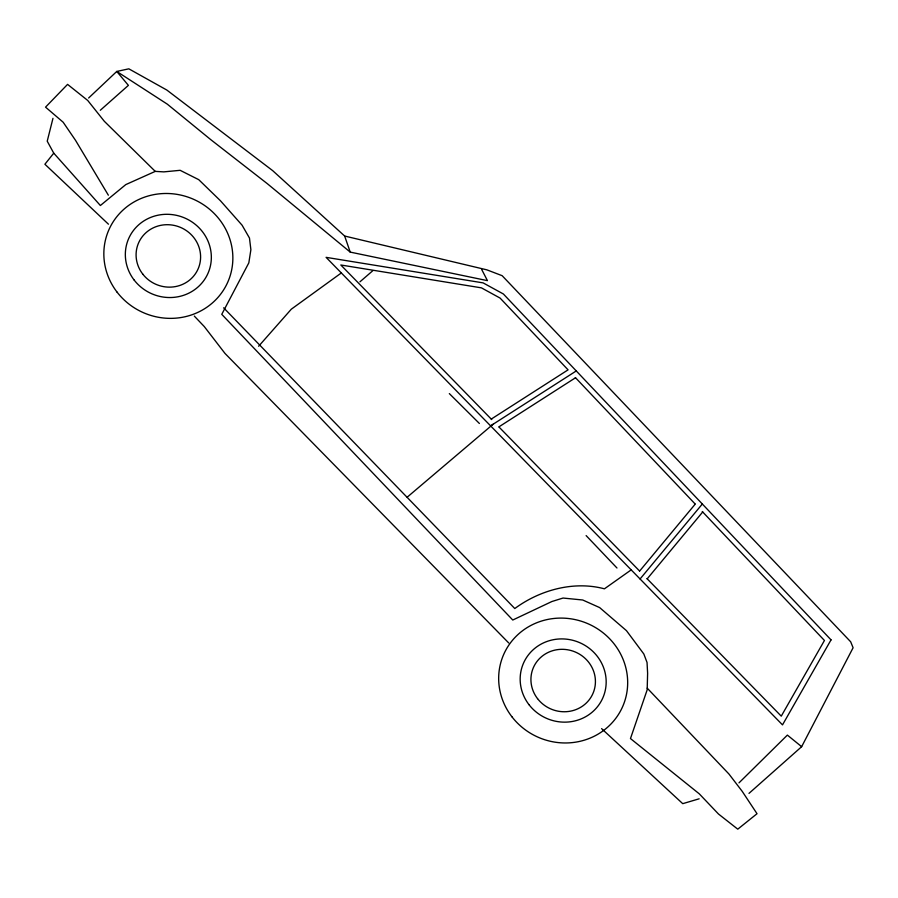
<?xml version="1.0" encoding="UTF-8"?>
<svg xmlns="http://www.w3.org/2000/svg" width="898" height="898" viewBox="0 0 898 898"><rect width="100%" height="100%" fill="white"/><g stroke="black" fill="none" stroke-linecap="round" stroke-linejoin="round"><path stroke-width="1.35" d="M52.971 118.334L47.224 141.188L53.757 153.165L100.374 205.519L125.776 184.606L155.253 171.383L163.818 171.877L180.139 170.317L198.739 179.667L220.47 200.782L242.101 225.218L249.476 238.06L250.879 249.734L248.825 262.867L221.761 314.334L512.769 620.024L551.821 601.548L563.046 598.046L582.712 599.999L599.651 607.587L626.456 630.654L643.844 654.013L647.043 662.477L647.615 673.275L647.177 689.821L630.475 738.56L699.284 793.843L718.456 813.992L737.774 829.168L757.025 813.711L742.197 791.329L728.94 774.009L647.222 688.16M748.999 793.372L801.645 746.687L853.1 647.75L850.687 641.812L502.139 275.686L486.873 269.849L344.652 236.039L272.678 170.642L166.826 90.047L128.829 68.832L116.762 71.447L88.633 98.005M53.757 153.165L44.9 164.244L108.445 224.197M639.623 571.072L695.243 504.092M640.072 578.974L702.326 504.002M647.2 578.828L702.707 511.983M258.624 346.258L291.3 309.193L341.105 273.115M738.987 782.865L787.378 735.103L801.645 746.687M100.307 110.263L128.392 85.366L116.762 71.447L167.309 104.157L210.94 139.785L267.2 183.585L350.22 252.102L487.446 280.647L481.732 269.557M359.941 281.826L372.872 270.646M407.176 497.2L493.081 424.26M631.193 569.871L604.433 588.819C573.856 580.658 539.934 589.975 514.79 608.541L223.647 307.812M491.262 419.085L568.075 369.853L500.074 298.069L481.418 287.854L340.825 264.989L491.722 419.568M490.589 425.854L576.269 370.941M498.873 426.887L575.539 377.744M699.149 798.805L682.738 803.665L601.593 728.626M155.253 171.383L104.303 121.264L87.712 100.441L67.575 84.378L45.551 107.143L63.152 122.218L75.522 140.324L108.355 195.203M449.326 393.593L479.386 423.474M508.739 642.979L225.005 353.442L204.295 326.58L194.294 316.074M499.131 427.156L639.511 570.948M646.942 578.57L781.26 716.155L824.443 640.487L702.27 511.512M586.125 535.59L616.971 567.996M575.371 377.564L694.962 503.8M344.652 236.039L350.22 252.102M831.032 639.87L782.506 724.888L326.097 257.344L483.102 282.881L503.374 293.983L831.032 639.87M117.088 292.153A64.948 61.984 22.9 0 0 227.901 281.849A64.948 61.984 22.9 0 0 160.046 193.766A64.948 61.984 22.9 0 0 117.088 292.153M134.172 280.075A43.306 41.319 22.9 0 0 208.044 273.205A43.306 41.319 22.9 0 0 162.807 214.487A43.306 41.319 22.9 0 0 134.172 280.075M142.715 274.036A32.474 30.992 22.9 0 0 198.121 268.884A32.474 30.992 22.9 0 0 164.188 224.837A32.474 30.992 22.9 0 0 142.715 274.036M537.543 698.644A32.474 30.992 22.9 0 0 592.949 693.492A32.474 30.992 22.9 0 0 559.016 649.456A32.474 30.992 22.9 0 0 537.543 698.644M529.001 704.683A43.306 41.319 22.9 0 0 602.872 697.813A43.306 41.319 22.9 0 0 557.636 639.095A43.306 41.319 22.9 0 0 529.001 704.683M511.916 716.761A64.948 61.984 22.9 0 0 622.718 706.457A64.948 61.984 22.9 0 0 554.874 618.374A64.948 61.984 22.9 0 0 511.916 716.761"/></g></svg>
